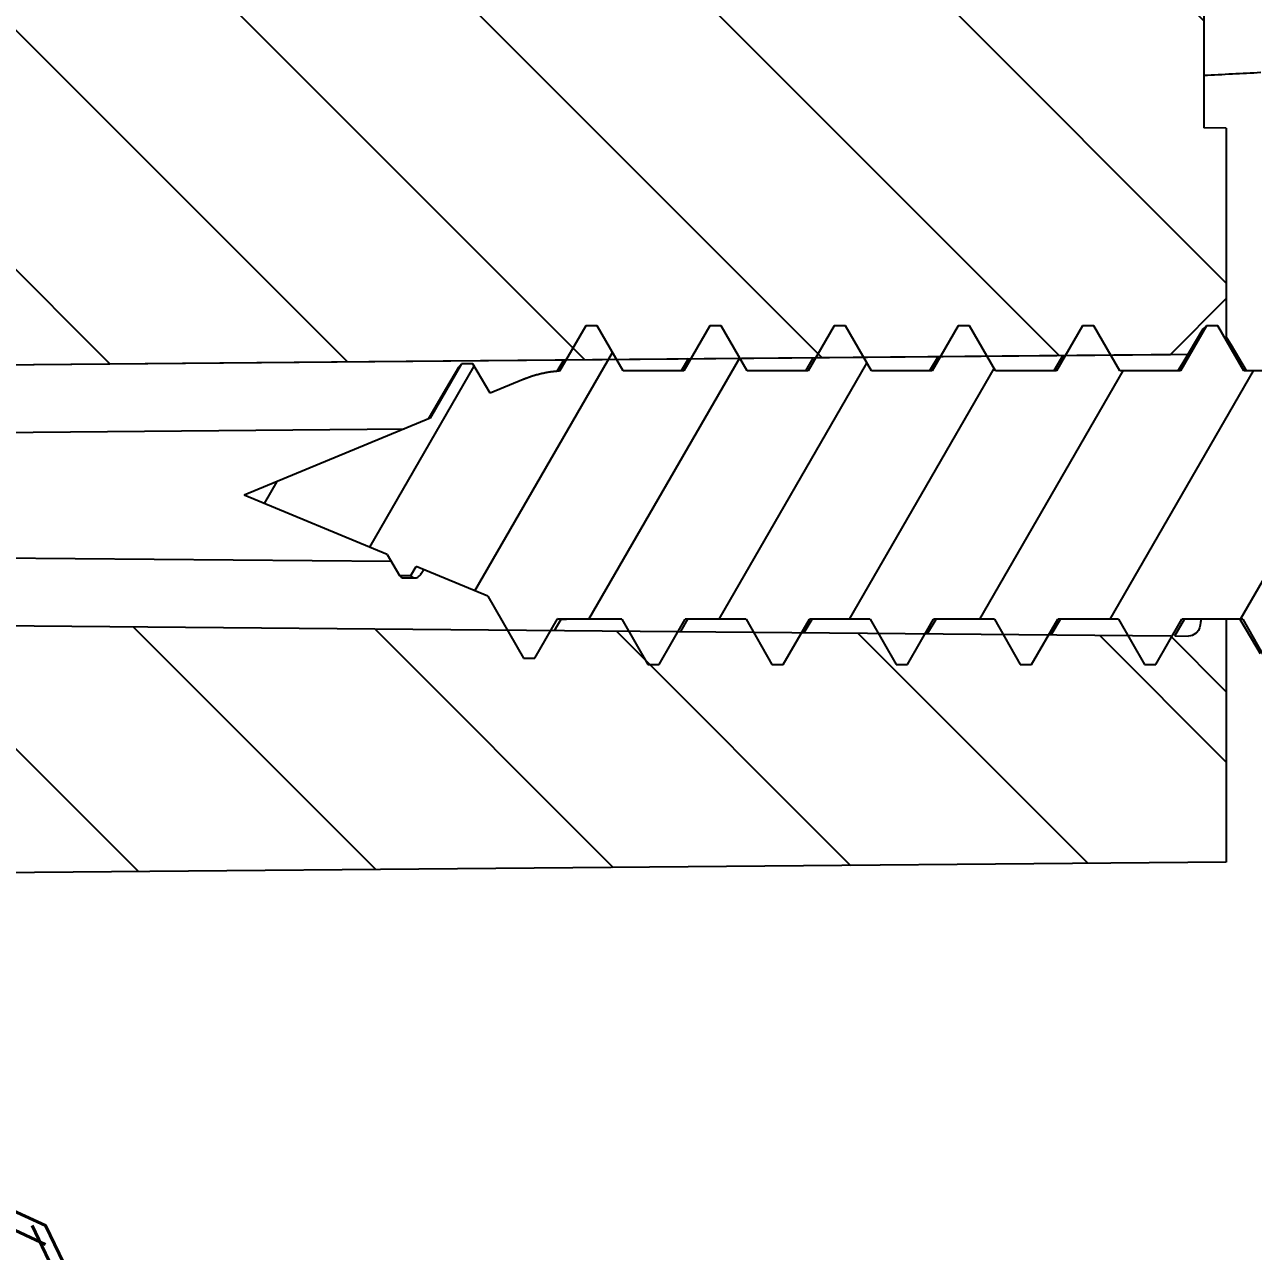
# Model space of a CAD drawing. Header units: millimetres. Extents: x 3559 to 4719, y 1270 to 1649.
# Drawn here: x 3797.94 to 3808.83, y 1551.14 to 1562.01 of the extents above; entities that cross this region are included whole.
import ezdxf

# ---------------------------------------------------------------- set-up
doc = ezdxf.new("R2010")
doc.units = ezdxf.units.MM
doc.layers.get('0').update_dxf_attribs({"linetype": 'CONTINUOUS'})
doc.layers.get('Defpoints').update_dxf_attribs({"linetype": 'CONTINUOUS'})
doc.layers.add('dim', color=3, linetype='CONTINUOUS', lineweight=9)
doc.styles.add('longtou', font='romand.shx', dxfattribs={"width": 0.8, "bigfont": 'fangsong.shx'})
doc.dimstyles.new('YanXiu', dxfattribs={"dimtxt": 2.5, "dimasz": 2.2, "dimexe": 1, "dimexo": 0, "dimgap": 0.66, "dimtad": 0, "dimzin": 0, "dimdsep": 46, "dimtxsty": 'longtou', "dimblk": 'CLOSEDBLANK', "dimcen": 0, "dimclrd": 3, "dimclre": 3, "dimclrt": 7, "dimadec": 0, "dimazin": 0, "dimtfac": 1, "dimtdec": 4, "dimtofl": 0, "dimtmove": 0, "dimatfit": 3, "dimldrblk": 'CLOSEDBLANK', "dimfxl": 0, "dimtolj": 1, "dimtzin": 0, "dimlwd": 0, "dimlwe": 0, "dimarcsym": 0})

# ---------------------------------------------------------------- blocks, each defined once
blk = doc.blocks.new('_ClosedBlank')
at = {"color": 0, "linetype": 'ByBlock', "lineweight": -2}
for p, q in [((-1, 0.1667), (0, 0)), ((-1, 0.1667), (-1, -0.1667)), ((0, 0), (-1, -0.1667))]:
    blk.add_line(p, q, dxfattribs=at)
blk = doc.blocks.new('*D38')
at = {"layer": 'Defpoints', "color": 0}
for p in [(3808.889, 1571.594), (3808.889, 1566.339), (3820.889, 1553.21)]:
    blk.add_point(p, dxfattribs=at)
at = {"layer": 'dim', "color": 3, "lineweight": 5}
for p, q in [((3808.889, 1566.339), (3808.889, 1572.294)), ((3820.889, 1553.21), (3820.889, 1572.294)), ((3808.889, 1571.594), (3806.089, 1571.594)), ((3818.089, 1571.594), (3811.689, 1571.594))]:
    blk.add_line(p, q, dxfattribs=at)
at = {"layer": 'dim', "color": 3, "lineweight": 5, "xscale": 2.8, "yscale": 2.8, "zscale": 2.8, "rotation": 180}
blk.add_blockref('_ClosedBlank', (3808.889, 1571.594), dxfattribs=at)
at = {"layer": 'dim', "color": 3, "lineweight": 5, "xscale": 2.8, "yscale": 2.8, "zscale": 2.8}
blk.add_blockref('_ClosedBlank', (3820.889, 1571.594), dxfattribs=at)
at = {"layer": 'dim', "color": 7, "insert": (3799.923, 1571.594), "char_height": 3.5, "attachment_point": 5, "style": 'longtou'}
blk.add_mtext('12.00', dxfattribs=at)
blk = doc.blocks.new('*D41')
at = {"layer": 'Defpoints', "color": 0}
for p in [(3771.889, 1554.268), (3814.889, 1549.787), (3814.889, 1535.839)]:
    blk.add_point(p, dxfattribs=at)
at = {"layer": 'dim', "color": 3, "lineweight": 5}
for p, q in [((3771.889, 1554.268), (3771.889, 1549.088)), ((3814.889, 1535.839), (3814.889, 1550.487)), ((3774.689, 1549.787), (3787.023, 1549.787)), ((3812.089, 1549.787), (3799.756, 1549.787))]:
    blk.add_line(p, q, dxfattribs=at)
at = {"layer": 'dim', "color": 3, "lineweight": 5, "xscale": 2.8, "yscale": 2.8, "zscale": 2.8, "rotation": 180}
blk.add_blockref('_ClosedBlank', (3771.889, 1549.787), dxfattribs=at)
at = {"layer": 'dim', "color": 3, "lineweight": 5, "xscale": 2.8, "yscale": 2.8, "zscale": 2.8}
blk.add_blockref('_ClosedBlank', (3814.889, 1549.787), dxfattribs=at)
at = {"layer": 'dim', "color": 7, "insert": (3793.389, 1549.787), "char_height": 3.5, "attachment_point": 5, "style": 'longtou'}
blk.add_mtext('43.00', dxfattribs=at)

msp = doc.modelspace()

# ---------------------------------------------------------------- hatches: boundary and pattern name
h = msp.add_hatch()
h.set_pattern_fill('DEFAULT__8', color=5, scale=1.5, angle=135, style=0)
h.set_pattern_definition([(135, (2733.8789, 1037.0707), (-1.0606602, -1.0606602), [])])
edge = h.paths.add_edge_path()
edge.add_line((3782.82, 1490.339), (3780.783, 1490.339))
edge.add_line((3780.783, 1490.339), (3792.734, 1428.856))
edge.add_line((3792.734, 1428.856), (3791.719, 1428.839))
edge.add_line((3791.719, 1428.839), (3792.285, 1425.926))
edge.add_line((3792.285, 1425.926), (3792.799, 1425.899))
edge.add_line((3792.799, 1425.899), (3792.98, 1424.969))
edge.add_line((3792.98, 1424.969), (3792.476, 1424.942))
edge.add_line((3792.476, 1424.942), (3793.942, 1417.399))
edge.add_spline(control_points=[(3796.73, 1414.976), (3795.298, 1415.051), (3794.216, 1415.992), (3793.942, 1417.399)], knot_values=[0, 0, 0, 0, 1, 1, 1, 1], degree=3, periodic=0)
edge.add_line((3796.73, 1414.976), (3808.389, 1414.365))
edge.add_line((3808.389, 1414.365), (3808.389, 1414.88))
edge.add_line((3808.389, 1414.88), (3808.889, 1414.889))
edge.add_line((3808.889, 1414.889), (3808.889, 1415.892))
edge.add_line((3808.889, 1415.892), (3810.089, 1415.913))
edge.add_line((3810.089, 1415.913), (3810.089, 1416.779))
edge.add_line((3810.089, 1416.779), (3808.389, 1416.868))
edge.add_line((3808.389, 1416.868), (3808.389, 1419.587))
edge.add_line((3808.389, 1419.587), (3808.589, 1419.589))
edge.add_line((3808.589, 1419.589), (3808.589, 1421.097))
edge.add_line((3808.589, 1421.097), (3808.094, 1421.593))
edge.add_line((3808.094, 1421.593), (3795.143, 1421.706))
edge.add_line((3795.143, 1421.706), (3794.703, 1423.967))
edge.add_line((3794.703, 1423.967), (3808.094, 1424.084))
edge.add_line((3808.094, 1424.084), (3808.589, 1424.58))
edge.add_line((3808.589, 1424.58), (3808.589, 1426.089))
edge.add_line((3808.589, 1426.089), (3795.287, 1426.205))
edge.add_line((3795.287, 1426.205), (3782.82, 1490.339))
h.paths.add_polyline_path([(3782.82, 1490.339), (3780.783, 1490.339)])
h.paths.add_polyline_path([(3782.82, 1490.339), (3780.783, 1490.339), (3770.986, 1540.741), (3773.023, 1540.741)])
h.paths.add_polyline_path([(3773.023, 1540.741), (3770.986, 1540.741)])
edge = h.paths.add_edge_path()
edge.add_line((3773.023, 1540.741), (3770.986, 1540.741))
edge.add_line((3770.986, 1540.741), (3770.387, 1543.822))
edge.add_line((3770.387, 1543.822), (3769.425, 1543.839))
edge.add_spline(control_points=[(3769.425, 1543.839), (3769.401, 1544.117), (3769.389, 1544.396), (3769.389, 1544.675)], knot_values=[0, 0, 0, 0, 1, 1, 1, 1], degree=3, periodic=0)
edge.add_line((3769.389, 1544.675), (3769.389, 1546.839))
edge.add_line((3769.389, 1546.839), (3769.889, 1546.865))
edge.add_line((3769.889, 1546.865), (3769.889, 1547.812))
edge.add_line((3769.889, 1547.812), (3769.389, 1547.839))
edge.add_line((3769.389, 1547.839), (3769.389, 1555.972))
edge.add_spline(control_points=[(3769.389, 1555.972), (3769.389, 1557.128), (3769.993, 1558.115), (3771.022, 1558.642)], knot_values=[0, 0, 0, 0, 1, 1, 1, 1], degree=3, periodic=0)
edge.add_spline(control_points=[(3797.389, 1565.736), (3788.165, 1565.252), (3779.244, 1562.852), (3771.022, 1558.642)], knot_values=[0, 0, 0, 0, 1, 1, 1, 1], degree=3, periodic=0)
edge.add_line((3797.389, 1565.736), (3808.389, 1566.312))
edge.add_line((3808.389, 1566.312), (3808.389, 1565.797))
edge.add_line((3808.389, 1565.797), (3808.889, 1565.789))
edge.add_line((3808.889, 1565.789), (3808.889, 1564.785))
edge.add_line((3808.889, 1564.785), (3810.089, 1564.764))
edge.add_line((3810.089, 1564.764), (3810.089, 1563.898))
edge.add_line((3810.089, 1563.898), (3808.389, 1563.809))
edge.add_line((3808.389, 1563.809), (3808.389, 1561.09))
edge.add_line((3808.389, 1561.09), (3808.589, 1561.089))
edge.add_line((3808.589, 1561.089), (3808.589, 1559.58))
edge.add_line((3808.589, 1559.58), (3808.094, 1559.084))
edge.add_line((3808.094, 1559.084), (3776.093, 1558.805))
edge.add_spline(control_points=[(3776.093, 1558.805), (3775.011, 1558.346), (3773.942, 1557.858), (3772.887, 1557.34)], knot_values=[0, 0, 0, 0, 1, 1, 1, 1], degree=3, periodic=0)
edge.add_line((3772.887, 1557.34), (3773.107, 1556.898))
edge.add_line((3773.107, 1556.898), (3808.094, 1556.593))
edge.add_line((3808.094, 1556.593), (3808.589, 1556.097))
edge.add_line((3808.589, 1556.097), (3808.589, 1554.589))
edge.add_line((3808.589, 1554.589), (3771.889, 1554.268))
edge.add_line((3771.889, 1554.268), (3771.889, 1547.392))
edge.add_spline(control_points=[(3772.046, 1545.77), (3771.942, 1546.305), (3771.889, 1546.847), (3771.889, 1547.392)], knot_values=[0, 0, 0, 0, 1, 1, 1, 1], degree=3, periodic=0)
edge.add_line((3772.046, 1545.77), (3773.023, 1540.741))
h = msp.add_hatch()
h.set_pattern_fill('DEFAULT__6', color=5, angle=60, style=0)
h.set_pattern_definition([(60, (2733.8789, 1037.0707), (-0.8660254, 0.5), [])])
edge = h.paths.add_edge_path()
edge.add_line((3802.048, 1556.944), (3801.412, 1557.208))
edge.add_line((3801.412, 1557.208), (3801.364, 1557.126))
edge.add_line((3801.364, 1557.126), (3801.264, 1557.126))
edge.add_line((3801.264, 1557.126), (3801.156, 1557.314))
edge.add_line((3801.156, 1557.314), (3799.889, 1557.839))
edge.add_line((3799.889, 1557.839), (3801.536, 1558.521))
edge.add_line((3801.536, 1558.521), (3801.814, 1559.002))
edge.add_line((3801.814, 1559.002), (3801.914, 1559.002))
edge.add_line((3801.914, 1559.002), (3802.066, 1558.74))
edge.add_line((3802.066, 1558.74), (3802.361, 1558.862))
edge.add_spline(control_points=[(3802.682, 1558.937), (3802.572, 1558.93), (3802.464, 1558.905), (3802.361, 1558.862)], knot_values=[0, 0, 0, 0, 1, 1, 1, 1], degree=3, periodic=0)
edge.add_line((3802.682, 1558.937), (3802.914, 1559.339))
edge.add_line((3802.914, 1559.339), (3803.014, 1559.339))
edge.add_line((3803.014, 1559.339), (3803.245, 1558.939))
edge.add_line((3803.245, 1558.939), (3803.784, 1558.939))
edge.add_line((3803.784, 1558.939), (3804.014, 1559.339))
edge.add_line((3804.014, 1559.339), (3804.114, 1559.339))
edge.add_line((3804.114, 1559.339), (3804.345, 1558.939))
edge.add_line((3804.345, 1558.939), (3804.884, 1558.939))
edge.add_line((3804.884, 1558.939), (3805.114, 1559.339))
edge.add_line((3805.114, 1559.339), (3805.214, 1559.339))
edge.add_line((3805.214, 1559.339), (3805.445, 1558.939))
edge.add_line((3805.445, 1558.939), (3805.984, 1558.939))
edge.add_line((3805.984, 1558.939), (3806.214, 1559.339))
edge.add_line((3806.214, 1559.339), (3806.314, 1559.339))
edge.add_line((3806.314, 1559.339), (3806.545, 1558.939))
edge.add_line((3806.545, 1558.939), (3807.084, 1558.939))
edge.add_line((3807.084, 1558.939), (3807.314, 1559.339))
edge.add_line((3807.314, 1559.339), (3807.414, 1559.339))
edge.add_line((3807.414, 1559.339), (3807.645, 1558.939))
edge.add_line((3807.645, 1558.939), (3808.184, 1558.939))
edge.add_line((3808.184, 1558.939), (3808.414, 1559.339))
edge.add_line((3808.414, 1559.339), (3808.514, 1559.339))
edge.add_line((3808.514, 1559.339), (3808.745, 1558.939))
edge.add_line((3808.745, 1558.939), (3809.284, 1558.939))
edge.add_line((3809.284, 1558.939), (3809.514, 1559.339))
edge.add_line((3809.514, 1559.339), (3809.614, 1559.339))
edge.add_line((3809.614, 1559.339), (3809.845, 1558.939))
edge.add_line((3809.845, 1558.939), (3810.384, 1558.939))
edge.add_line((3810.384, 1558.939), (3810.614, 1559.339))
edge.add_line((3810.614, 1559.339), (3810.714, 1559.339))
edge.add_line((3810.714, 1559.339), (3810.945, 1558.939))
edge.add_line((3810.945, 1558.939), (3811.484, 1558.939))
edge.add_line((3811.484, 1558.939), (3811.714, 1559.339))
edge.add_line((3811.714, 1559.339), (3811.814, 1559.339))
edge.add_line((3811.814, 1559.339), (3812.045, 1558.939))
edge.add_line((3812.045, 1558.939), (3812.584, 1558.939))
edge.add_line((3812.584, 1558.939), (3812.814, 1559.339))
edge.add_line((3812.814, 1559.339), (3812.914, 1559.339))
edge.add_line((3812.914, 1559.339), (3813.145, 1558.939))
edge.add_line((3813.145, 1558.939), (3813.684, 1558.939))
edge.add_line((3813.684, 1558.939), (3813.914, 1559.339))
edge.add_line((3813.914, 1559.339), (3814.014, 1559.339))
edge.add_line((3814.014, 1559.339), (3814.245, 1558.939))
edge.add_line((3814.245, 1558.939), (3814.784, 1558.939))
edge.add_line((3814.784, 1558.939), (3815.014, 1559.339))
edge.add_line((3815.014, 1559.339), (3815.114, 1559.339))
edge.add_line((3815.114, 1559.339), (3815.345, 1558.939))
edge.add_line((3815.345, 1558.939), (3815.889, 1558.939))
edge.add_line((3815.889, 1558.939), (3815.889, 1560.145))
edge.add_spline(control_points=[(3816.126, 1560.439), (3815.982, 1560.407), (3815.889, 1560.293), (3815.889, 1560.145)], knot_values=[0, 0, 0, 0, 1, 1, 1, 1], degree=3, periodic=0)
edge.add_spline(control_points=[(3817.78, 1559.655), (3817.458, 1560.286), (3816.818, 1560.589), (3816.126, 1560.439)], knot_values=[0, 0, 0, 0, 1, 1, 1, 1], degree=3, periodic=0)
edge.add_line((3817.78, 1559.655), (3816.39, 1558.589))
edge.add_line((3816.39, 1558.589), (3816.189, 1557.839))
edge.add_line((3816.189, 1557.839), (3816.39, 1557.089))
edge.add_line((3816.39, 1557.089), (3817.78, 1556.022))
edge.add_spline(control_points=[(3817.78, 1556.022), (3817.458, 1555.391), (3816.818, 1555.088), (3816.126, 1555.239)], knot_values=[0, 0, 0, 0, 1, 1, 1, 1], degree=3, periodic=0)
edge.add_spline(control_points=[(3816.126, 1555.239), (3815.982, 1555.27), (3815.889, 1555.384), (3815.889, 1555.532)], knot_values=[0, 0, 0, 0, 1, 1, 1, 1], degree=3, periodic=0)
edge.add_line((3815.889, 1555.532), (3815.889, 1556.739))
edge.add_line((3815.889, 1556.739), (3815.825, 1556.739))
edge.add_line((3815.825, 1556.739), (3815.664, 1556.461))
edge.add_line((3815.664, 1556.461), (3815.564, 1556.461))
edge.add_line((3815.564, 1556.461), (3815.404, 1556.739))
edge.add_line((3815.404, 1556.739), (3814.795, 1556.739))
edge.add_line((3814.795, 1556.739), (3814.564, 1556.339))
edge.add_line((3814.564, 1556.339), (3814.464, 1556.339))
edge.add_line((3814.464, 1556.339), (3814.234, 1556.739))
edge.add_line((3814.234, 1556.739), (3813.695, 1556.739))
edge.add_line((3813.695, 1556.739), (3813.464, 1556.339))
edge.add_line((3813.464, 1556.339), (3813.364, 1556.339))
edge.add_line((3813.364, 1556.339), (3813.134, 1556.739))
edge.add_line((3813.134, 1556.739), (3812.595, 1556.739))
edge.add_line((3812.595, 1556.739), (3812.364, 1556.339))
edge.add_line((3812.364, 1556.339), (3812.264, 1556.339))
edge.add_line((3812.264, 1556.339), (3812.034, 1556.739))
edge.add_line((3812.034, 1556.739), (3811.495, 1556.739))
edge.add_line((3811.495, 1556.739), (3811.264, 1556.339))
edge.add_line((3811.264, 1556.339), (3811.164, 1556.339))
edge.add_line((3811.164, 1556.339), (3810.934, 1556.739))
edge.add_line((3810.934, 1556.739), (3810.395, 1556.739))
edge.add_line((3810.395, 1556.739), (3810.164, 1556.339))
edge.add_line((3810.164, 1556.339), (3810.064, 1556.339))
edge.add_line((3810.064, 1556.339), (3809.834, 1556.739))
edge.add_line((3809.834, 1556.739), (3809.295, 1556.739))
edge.add_line((3809.295, 1556.739), (3809.064, 1556.339))
edge.add_line((3809.064, 1556.339), (3808.964, 1556.339))
edge.add_line((3808.964, 1556.339), (3808.734, 1556.739))
edge.add_line((3808.734, 1556.739), (3808.195, 1556.739))
edge.add_line((3808.195, 1556.739), (3807.964, 1556.339))
edge.add_line((3807.964, 1556.339), (3807.864, 1556.339))
edge.add_line((3807.864, 1556.339), (3807.634, 1556.739))
edge.add_line((3807.634, 1556.739), (3807.095, 1556.739))
edge.add_line((3807.095, 1556.739), (3806.864, 1556.339))
edge.add_line((3806.864, 1556.339), (3806.764, 1556.339))
edge.add_line((3806.764, 1556.339), (3806.534, 1556.739))
edge.add_line((3806.534, 1556.739), (3805.995, 1556.739))
edge.add_line((3805.995, 1556.739), (3805.764, 1556.339))
edge.add_line((3805.764, 1556.339), (3805.664, 1556.339))
edge.add_line((3805.664, 1556.339), (3805.434, 1556.739))
edge.add_line((3805.434, 1556.739), (3804.895, 1556.739))
edge.add_line((3804.895, 1556.739), (3804.664, 1556.339))
edge.add_line((3804.664, 1556.339), (3804.564, 1556.339))
edge.add_line((3804.564, 1556.339), (3804.334, 1556.739))
edge.add_line((3804.334, 1556.739), (3803.795, 1556.739))
edge.add_line((3803.795, 1556.739), (3803.564, 1556.339))
edge.add_line((3803.564, 1556.339), (3803.464, 1556.339))
edge.add_line((3803.464, 1556.339), (3803.234, 1556.739))
edge.add_line((3803.234, 1556.739), (3802.744, 1556.739))
edge.add_spline(control_points=[(3802.744, 1556.739), (3802.718, 1556.739), (3802.691, 1556.74), (3802.665, 1556.742)], knot_values=[0, 0, 0, 0, 1, 1, 1, 1], degree=3, periodic=0)
edge.add_line((3802.665, 1556.742), (3802.464, 1556.394))
edge.add_line((3802.464, 1556.394), (3802.364, 1556.394))
edge.add_line((3802.364, 1556.394), (3802.047, 1556.944))

# ---------------------------------------------------------------- linework, layer by layer
at = {"color": 7, "linetype": 'Continuous'}
for p, q in [((3808.389, 1563.809), (3808.389, 1561.09)), ((3808.389, 1563.809), (3808.389, 1561.09)), ((3808.589, 1561.089), (3808.389, 1561.09)), ((3808.589, 1561.089), (3808.389, 1561.09)), ((3808.589, 1561.089), (3808.589, 1559.209)), ((3808.589, 1561.089), (3808.589, 1559.58)), ((3808.094, 1559.084), (3808.589, 1559.58)), ((3808.094, 1559.084), (3808.589, 1559.58)), ((3802.914, 1559.339), (3802.682, 1558.937)), ((3802.914, 1559.339), (3802.682, 1558.937)), ((3803.014, 1559.339), (3802.914, 1559.339)), ((3803.014, 1559.339), (3802.914, 1559.339)), ((3803.245, 1558.939), (3803.014, 1559.339)), ((3803.245, 1558.939), (3803.014, 1559.339)), ((3804.014, 1559.339), (3803.784, 1558.939)), ((3804.014, 1559.339), (3803.784, 1558.939)), ((3804.114, 1559.339), (3804.014, 1559.339)), ((3804.114, 1559.339), (3804.014, 1559.339)), ((3804.345, 1558.939), (3804.114, 1559.339)), ((3804.345, 1558.939), (3804.114, 1559.339)), ((3805.114, 1559.339), (3804.884, 1558.939)), ((3805.114, 1559.339), (3804.884, 1558.939)), ((3805.214, 1559.339), (3805.114, 1559.339)), ((3805.214, 1559.339), (3805.114, 1559.339)), ((3805.445, 1558.939), (3805.214, 1559.339)), ((3805.445, 1558.939), (3805.214, 1559.339)), ((3806.214, 1559.339), (3805.984, 1558.939)), ((3806.214, 1559.339), (3805.984, 1558.939)), ((3806.314, 1559.339), (3806.214, 1559.339)), ((3806.314, 1559.339), (3806.214, 1559.339)), ((3806.545, 1558.939), (3806.314, 1559.339)), ((3806.545, 1558.939), (3806.314, 1559.339)), ((3807.314, 1559.339), (3807.084, 1558.939)), ((3807.314, 1559.339), (3807.084, 1558.939)), ((3807.414, 1559.339), (3807.314, 1559.339)), ((3807.414, 1559.339), (3807.314, 1559.339)), ((3807.645, 1558.939), (3807.414, 1559.339)), ((3807.645, 1558.939), (3807.414, 1559.339)), ((3808.414, 1559.339), (3808.184, 1558.939)), ((3808.414, 1559.339), (3808.184, 1558.939)), ((3808.38, 1559.309), (3808.203, 1559.01)), ((3808.38, 1559.309), (3808.414, 1559.339)), ((3808.514, 1559.339), (3808.414, 1559.339)), ((3808.514, 1559.339), (3808.414, 1559.339)), ((3808.745, 1558.939), (3808.514, 1559.339)), ((3808.745, 1558.939), (3808.514, 1559.339)), ((3776.093, 1558.805), (3808.255, 1559.086)), ((3776.093, 1558.805), (3808.094, 1559.084)), ((3801.814, 1559.002), (3801.536, 1558.521)), ((3801.814, 1559.002), (3801.536, 1558.521)), ((3801.786, 1558.969), (3801.814, 1559.002)), ((3801.914, 1559.002), (3801.814, 1559.002)), ((3801.914, 1559.002), (3801.814, 1559.002)), ((3802.066, 1558.74), (3801.914, 1559.002)), ((3802.066, 1558.74), (3801.914, 1559.002)), ((3802.719, 1559.037), (3802.657, 1558.934)), ((3803.825, 1559.047), (3803.76, 1558.939)), ((3804.93, 1559.057), (3804.86, 1558.939)), ((3806.036, 1559.066), (3805.96, 1558.939)), ((3807.142, 1559.076), (3807.06, 1558.939)), ((3808.203, 1559.01), (3808.16, 1558.939)), ((3801.786, 1558.969), (3801.681, 1558.79)), ((3803.784, 1558.939), (3803.245, 1558.939)), ((3803.784, 1558.939), (3803.245, 1558.939)), ((3804.884, 1558.939), (3804.345, 1558.939)), ((3804.884, 1558.939), (3804.345, 1558.939)), ((3805.984, 1558.939), (3805.445, 1558.939)), ((3805.984, 1558.939), (3805.445, 1558.939)), ((3807.084, 1558.939), (3806.545, 1558.939)), ((3807.084, 1558.939), (3806.545, 1558.939)), ((3808.184, 1558.939), (3807.645, 1558.939)), ((3808.184, 1558.939), (3807.645, 1558.939)), ((3809.284, 1558.939), (3808.745, 1558.939)), ((3809.284, 1558.939), (3808.745, 1558.939)), ((3801.681, 1558.79), (3801.526, 1558.527)), ((3802.361, 1558.862), (3802.066, 1558.74)), ((3802.361, 1558.862), (3802.066, 1558.74)), ((3801.536, 1558.521), (3799.889, 1557.839)), ((3801.536, 1558.521), (3799.889, 1557.839)), ((3801.526, 1558.527), (3801.517, 1558.513)), ((3774.695, 1558.193), (3801.305, 1558.425)), ((3801.156, 1557.314), (3799.889, 1557.839)), ((3801.156, 1557.314), (3799.889, 1557.839)), ((3773.21, 1557.497), (3801.191, 1557.253)), ((3801.156, 1557.314), (3801.264, 1557.126)), ((3801.156, 1557.314), (3801.264, 1557.126)), ((3801.364, 1557.126), (3801.412, 1557.208)), ((3801.364, 1557.126), (3801.412, 1557.208)), ((3802.048, 1556.944), (3801.412, 1557.208)), ((3802.048, 1556.944), (3801.412, 1557.208)), ((3801.457, 1557.144), (3801.481, 1557.179)), ((3801.264, 1557.126), (3801.364, 1557.126)), ((3801.264, 1557.126), (3801.364, 1557.126)), ((3801.304, 1557.105), (3801.404, 1557.105)), ((3802.047, 1556.944), (3802.364, 1556.394)), ((3802.047, 1556.944), (3802.364, 1556.394)), ((3773.107, 1556.898), (3808.094, 1556.593)), ((3773.107, 1556.898), (3808.094, 1556.593)), ((3802.464, 1556.394), (3802.665, 1556.742)), ((3802.464, 1556.394), (3802.665, 1556.742)), ((3802.637, 1556.64), (3802.697, 1556.74)), ((3803.234, 1556.739), (3802.744, 1556.739)), ((3803.234, 1556.739), (3802.744, 1556.739)), ((3803.234, 1556.739), (3803.464, 1556.339)), ((3803.234, 1556.739), (3803.464, 1556.339)), ((3803.564, 1556.339), (3803.795, 1556.739)), ((3803.564, 1556.339), (3803.795, 1556.739)), ((3803.755, 1556.631), (3803.819, 1556.739)), ((3804.334, 1556.739), (3803.795, 1556.739)), ((3804.334, 1556.739), (3803.795, 1556.739)), ((3804.334, 1556.739), (3804.564, 1556.339)), ((3804.334, 1556.739), (3804.564, 1556.339)), ((3804.664, 1556.339), (3804.895, 1556.739)), ((3804.664, 1556.339), (3804.895, 1556.739)), ((3804.849, 1556.621), (3804.919, 1556.739)), ((3805.434, 1556.739), (3804.895, 1556.739)), ((3805.434, 1556.739), (3804.895, 1556.739)), ((3805.434, 1556.739), (3805.664, 1556.339)), ((3805.434, 1556.739), (3805.664, 1556.339)), ((3805.764, 1556.339), (3805.995, 1556.739)), ((3805.764, 1556.339), (3805.995, 1556.739)), ((3805.943, 1556.612), (3806.019, 1556.739)), ((3806.534, 1556.739), (3805.995, 1556.739)), ((3806.534, 1556.739), (3805.995, 1556.739)), ((3806.534, 1556.739), (3806.764, 1556.339)), ((3806.534, 1556.739), (3806.764, 1556.339)), ((3806.864, 1556.339), (3807.095, 1556.739)), ((3806.864, 1556.339), (3807.095, 1556.739)), ((3807.038, 1556.602), (3807.119, 1556.739)), ((3807.634, 1556.739), (3807.095, 1556.739)), ((3807.634, 1556.739), (3807.095, 1556.739)), ((3807.634, 1556.739), (3807.864, 1556.339)), ((3807.634, 1556.739), (3807.864, 1556.339)), ((3807.964, 1556.339), (3808.195, 1556.739)), ((3807.964, 1556.339), (3808.195, 1556.739)), ((3808.132, 1556.593), (3808.219, 1556.739)), ((3808.734, 1556.739), (3808.195, 1556.739)), ((3808.734, 1556.739), (3808.195, 1556.739)), ((3808.589, 1556.739), (3808.589, 1554.589)), ((3808.734, 1556.739), (3808.964, 1556.339)), ((3808.734, 1556.739), (3808.964, 1556.339)), ((3808.589, 1556.097), (3808.094, 1556.593)), ((3808.589, 1556.097), (3808.094, 1556.593)), ((3808.132, 1556.593), (3808.255, 1556.591)), ((3802.364, 1556.394), (3802.464, 1556.394)), ((3802.364, 1556.394), (3802.464, 1556.394)), ((3803.464, 1556.339), (3803.564, 1556.339)), ((3803.464, 1556.339), (3803.564, 1556.339)), ((3804.564, 1556.339), (3804.664, 1556.339)), ((3804.564, 1556.339), (3804.664, 1556.339)), ((3805.664, 1556.339), (3805.764, 1556.339)), ((3805.664, 1556.339), (3805.764, 1556.339)), ((3806.764, 1556.339), (3806.864, 1556.339)), ((3806.764, 1556.339), (3806.864, 1556.339)), ((3807.864, 1556.339), (3807.964, 1556.339)), ((3807.864, 1556.339), (3807.964, 1556.339)), ((3808.589, 1556.097), (3808.589, 1554.589)), ((3808.589, 1554.589), (3771.889, 1554.268)), ((3808.589, 1554.589), (3771.889, 1554.268))]:
    msp.add_line(p, q, dxfattribs=at)
for points in [[(3808.769, 1558.939), (3808.633, 1559.168), (3808.589, 1559.241)], [(3808.71, 1556.739), (3808.85, 1556.502), (3808.889, 1556.436)]]:
    msp.add_lwpolyline(points, dxfattribs=at)
for centre, radius, start, end in [((3803.422, 1661.435), 100.002, 272.84787, 273.13715), ((3802.744, 1557.939), 1, 93.5307, 112.5), ((3802.744, 1557.739), 1, 265.4678, 270)]:
    msp.add_arc(centre, radius, start, end, dxfattribs=at)
for points, start_tangent, end_tangent in [([(3802.682, 1558.937), (3802.672, 1558.936), (3802.662, 1558.935), (3802.652, 1558.934), (3802.641, 1558.933), (3802.631, 1558.932), (3802.621, 1558.931), (3802.611, 1558.93), (3802.6, 1558.928), (3802.59, 1558.927), (3802.58, 1558.925), (3802.57, 1558.923), (3802.559, 1558.921), (3802.549, 1558.919), (3802.539, 1558.917), (3802.529, 1558.915), (3802.519, 1558.913), (3802.509, 1558.91), (3802.499, 1558.908), (3802.489, 1558.905), (3802.479, 1558.903), (3802.469, 1558.9), (3802.459, 1558.897), (3802.449, 1558.894), (3802.439, 1558.891), (3802.429, 1558.888), (3802.419, 1558.884), (3802.409, 1558.881), (3802.4, 1558.877), (3802.39, 1558.874), (3802.38, 1558.87), (3802.371, 1558.866), (3802.361, 1558.862)], (-0.998102, -0.061583), (-0.92388, -0.382683)), ([(3801.404, 1557.105), (3801.433, 1557.117), (3801.457, 1557.144)], (0.998832, 0.048321), (0.535368, 0.844619)), ([(3801.264, 1557.126), (3801.299, 1557.105), (3801.304, 1557.105)], (0.696309, -0.717742), (0.998832, 0.048321)), ([(3801.364, 1557.126), (3801.399, 1557.105), (3801.404, 1557.105)], (0.696309, -0.717742), (0.998832, 0.048321)), ([(3802.744, 1556.739), (3802.734, 1556.739), (3802.724, 1556.739), (3802.714, 1556.739), (3802.704, 1556.739), (3802.695, 1556.74), (3802.685, 1556.74), (3802.675, 1556.741), (3802.665, 1556.742)], (-1, 0), (-0.996873, 0.07902)), ([(3808.364, 1556.739), (3808.361, 1556.71), (3808.327, 1556.622), (3808.315, 1556.612)], (-0.060976, -0.998139), (-0.801192, -0.598408)), ([(3808.315, 1556.612), (3808.255, 1556.591)], (-0.801192, -0.598408), (-0.999962, 0.008727))]:
    msp.add_spline(points, degree=3, dxfattribs=dict(at, start_tangent=start_tangent, end_tangent=end_tangent))

# ---------------------------------------------------------------- dimensions: what is measured, and where the dimension line sits
at = {"layer": 'dim'}
for base, p1, p2, picture, middle in [((3808.889, 1571.594), (3820.889, 1553.21), (3808.889, 1566.339), '*D38', (3799.923, 1571.594)), ((3814.889, 1549.787), (3771.889, 1554.268), (3814.889, 1535.839), '*D41', (3793.389, 1549.787))]:
    dim = msp.add_linear_dim(base=base, p1=p1, p2=p2, dimstyle='YanXiu', override={"dimtxt": 3.5, "dimasz": 2.8, "dimexe": 0.69965, "dimgap": 0.69965}, dxfattribs=at)
    dim.commit()
    dim.dimension.update_dxf_attribs({"geometry": picture, "text_midpoint": middle, "dimtype": 160})

doc.saveas('drawing.dxf')
